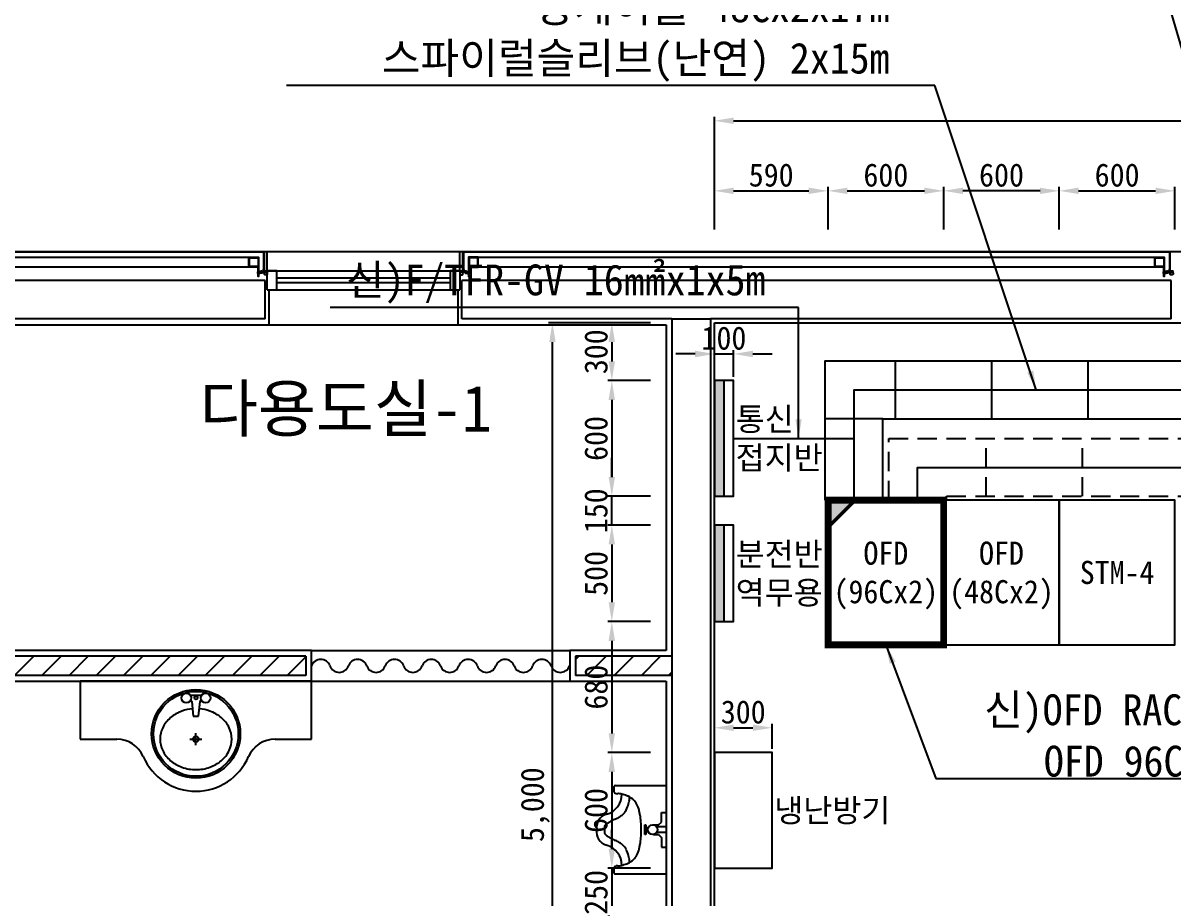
# Model space of a CAD drawing. Header units: millimetres. Extents: x 325100 to 356940, y -263436 to -238439.
# Drawn here: x 336943 to 342910, y -251945 to -247405 of the extents above; entities that cross this region are included whole.
import ezdxf
from ezdxf.enums import TextEntityAlignment as Align

# ---------------------------------------------------------------- set-up
doc = ezdxf.new("R2010")
doc.units = ezdxf.units.MM
doc.linetypes.add('HIDDEN2', pattern=[0.1875, 0.125, -0.0625])
for name, color, linetype in [('TT-BASE', 253, 'Continuous'), ('TT-CABL', 4, 'Continuous'), ('TT-TRAY', 4, 'Continuous'), ('TZ-BASE', 253, 'Continuous'), ('TZ-DIMS', 1, 'Continuous'), ('TZ-LEAL', 1, 'Continuous'), ('TZ-LEAT', 3, 'Continuous'), ('TZ-LINE', 4, 'Continuous'), ('TZ-TEXT', 3, 'Continuous')]:
    doc.layers.add(name, color=color, linetype=linetype)
doc.styles.get("Standard").update_dxf_attribs({"font": 'GulimChe.ttf'})
doc.linetypes.add('BATTINB', pattern='A,0,-0.0025,[134,GulimChe.ttf,S=0.0025,R=0,X=-0.0025,Y=0.01],-0.005,[134,GulimChe.ttf,S=0.0025,R=180,X=0.0025,Y=0.01],-0.0025', length=0.01)
doc.dimstyles.new('D40', dxfattribs={"dimscale": 40, "dimtxt": 3, "dimasz": 2.5, "dimexe": 0.5, "dimexo": 0.5, "dimgap": 0.5, "dimtad": 1, "dimdec": 0, "dimzin": 1, "dimdsep": 46, "dimlunit": 6, "dimtxsty": 'Standard', "dimcen": 1, "dimclrd": 1, "dimclre": 1, "dimclrt": 3, "dimadec": 0, "dimazin": 0, "dimtfac": 1, "dimtdec": 0, "dimtix": 1, "dimtmove": 2, "dimatfit": 3, "dimfxl": 0, "dimtvp": 2, "dimlwd": -1, "dimlwe": -1, "dimarcsym": 0})

# ---------------------------------------------------------------- blocks, each defined once
blk = doc.blocks.new('*D27')
at = {"layer": 'DEFPOINTS', "color": 0}
for p in [(341120.4, -248276.2), (340530.4, -248496.2), (341120.4, -248496.2)]:
    blk.add_point(p, dxfattribs=at)
at = {"layer": 'TZ-DIMS', "color": 1}
for p, q in [((340530.4, -248476.2), (340530.4, -248256.2)), ((340630.4, -248276.2), (341020.4, -248276.2)), ((341120.4, -248476.2), (341120.4, -248256.2))]:
    blk.add_line(p, q, dxfattribs=at)
for points in [[(340630.4, -248259.6), (340630.4, -248292.9), (340530.4, -248276.2)], [(341020.4, -248259.6), (341020.4, -248292.9), (341120.4, -248276.2)]]:
    blk.add_solid(points, dxfattribs=at)
at = {"layer": 'TZ-DIMS', "color": 3, "insert": (340825.4, -248194.9), "char_height": 120, "attachment_point": 5}
blk.add_mtext('590', dxfattribs=at)
blk = doc.blocks.new('*D28')
at = {"layer": 'DEFPOINTS', "color": 0}
for p in [(341720.4, -248276.2), (341120.4, -248496.2), (341720.4, -248496.2)]:
    blk.add_point(p, dxfattribs=at)
at = {"layer": 'TZ-DIMS', "color": 1}
for p, q in [((341120.4, -248476.2), (341120.4, -248256.2)), ((341220.4, -248276.2), (341620.4, -248276.2)), ((341720.4, -248476.2), (341720.4, -248256.2))]:
    blk.add_line(p, q, dxfattribs=at)
for points in [[(341220.4, -248259.6), (341220.4, -248292.9), (341120.4, -248276.2)], [(341620.4, -248259.6), (341620.4, -248292.9), (341720.4, -248276.2)]]:
    blk.add_solid(points, dxfattribs=at)
at = {"layer": 'TZ-DIMS', "color": 3, "insert": (341420.4, -248194.9), "char_height": 120, "attachment_point": 5}
blk.add_mtext('600', dxfattribs=at)
blk = doc.blocks.new('*D29')
at = {"layer": 'DEFPOINTS', "color": 0}
for p in [(341720.4, -248276.2), (341720.4, -248496.2), (342320.4, -248496.2)]:
    blk.add_point(p, dxfattribs=at)
at = {"layer": 'TZ-DIMS', "color": 1}
for p, q in [((341720.4, -248476.2), (341720.4, -248256.2)), ((342220.4, -248276.2), (341820.4, -248276.2)), ((342320.4, -248476.2), (342320.4, -248256.2))]:
    blk.add_line(p, q, dxfattribs=at)
for points in [[(341820.4, -248259.6), (341820.4, -248292.9), (341720.4, -248276.2)], [(342220.4, -248259.6), (342220.4, -248292.9), (342320.4, -248276.2)]]:
    blk.add_solid(points, dxfattribs=at)
at = {"layer": 'TZ-DIMS', "color": 3, "insert": (342020.4, -248194.9), "char_height": 120, "attachment_point": 5}
blk.add_mtext('600', dxfattribs=at)
blk = doc.blocks.new('*D30')
at = {"layer": 'DEFPOINTS', "color": 0}
for p in [(342920.4, -248276.2), (342320.4, -248496.2), (342920.4, -248496.2)]:
    blk.add_point(p, dxfattribs=at)
at = {"layer": 'TZ-DIMS', "color": 1}
for p, q in [((342320.4, -248476.2), (342320.4, -248256.2)), ((342420.4, -248276.2), (342820.4, -248276.2)), ((342920.4, -248476.2), (342920.4, -248256.2))]:
    blk.add_line(p, q, dxfattribs=at)
for points in [[(342420.4, -248259.6), (342420.4, -248292.9), (342320.4, -248276.2)], [(342820.4, -248259.6), (342820.4, -248292.9), (342920.4, -248276.2)]]:
    blk.add_solid(points, dxfattribs=at)
at = {"layer": 'TZ-DIMS', "color": 3, "insert": (342620.4, -248194.9), "char_height": 120, "attachment_point": 5}
blk.add_mtext('600', dxfattribs=at)
blk = doc.blocks.new('*D36')
at = {"layer": 'DEFPOINTS', "color": 0}
for p in [(347090.4, -247912.8), (340530.4, -248496.2), (347090.4, -248496.2)]:
    blk.add_point(p, dxfattribs=at)
at = {"layer": 'TZ-DIMS', "color": 1}
for p, q in [((340530.4, -248476.2), (340530.4, -247892.8)), ((340630.4, -247912.8), (346990.4, -247912.8)), ((347090.4, -248476.2), (347090.4, -247892.8))]:
    blk.add_line(p, q, dxfattribs=at)
for points in [[(340630.4, -247896.1), (340630.4, -247929.4), (340530.4, -247912.8)], [(346990.4, -247896.1), (346990.4, -247929.4), (347090.4, -247912.8)]]:
    blk.add_solid(points, dxfattribs=at)
at = {"layer": 'TZ-DIMS', "color": 3, "insert": (343810.4, -247823.9), "char_height": 120, "attachment_point": 5}
blk.add_mtext('6,560', dxfattribs=at)
blk = doc.blocks.new('*D39')
at = {"layer": 'DEFPOINTS', "color": 0}
for p in [(340218.4, -248960.9), (339998.4, -249260.9), (340218.4, -249260.9)]:
    blk.add_point(p, dxfattribs=at)
at = {"layer": 'TZ-DIMS', "color": 1}
for p, q in [((340198.4, -248960.9), (339978.4, -248960.9)), ((339998.4, -249060.9), (339998.4, -249160.9)), ((340198.4, -249260.9), (339978.4, -249260.9))]:
    blk.add_line(p, q, dxfattribs=at)
for points in [[(339981.7, -249060.9), (340015, -249060.9), (339998.4, -248960.9)], [(339981.7, -249160.9), (340015, -249160.9), (339998.4, -249260.9)]]:
    blk.add_solid(points, dxfattribs=at)
at = {"layer": 'TZ-DIMS', "color": 3, "insert": (339917, -249110.9), "char_height": 120, "attachment_point": 5, "rotation": 90}
blk.add_mtext('300', dxfattribs=at)
blk = doc.blocks.new('*D40')
at = {"layer": 'DEFPOINTS', "color": 0}
for p in [(340218.4, -249260.9), (339998.4, -249860.9), (340218.4, -249860.9)]:
    blk.add_point(p, dxfattribs=at)
at = {"layer": 'TZ-DIMS', "color": 1}
for p, q in [((340198.4, -249260.9), (339978.4, -249260.9)), ((339998.4, -249360.9), (339998.4, -249760.9)), ((340198.4, -249860.9), (339978.4, -249860.9))]:
    blk.add_line(p, q, dxfattribs=at)
for points in [[(339981.7, -249360.9), (340015, -249360.9), (339998.4, -249260.9)], [(339981.7, -249760.9), (340015, -249760.9), (339998.4, -249860.9)]]:
    blk.add_solid(points, dxfattribs=at)
at = {"layer": 'TZ-DIMS', "color": 3, "insert": (339917, -249560.9), "char_height": 120, "attachment_point": 5, "rotation": 90}
blk.add_mtext('600', dxfattribs=at)
blk = doc.blocks.new('*D41')
at = {"layer": 'DEFPOINTS', "color": 0}
for p in [(340218.4, -250010.9), (339998.4, -250510.9), (340218.4, -250510.9)]:
    blk.add_point(p, dxfattribs=at)
at = {"layer": 'TZ-DIMS', "color": 1}
for p, q in [((340198.4, -250010.9), (339978.4, -250010.9)), ((339998.4, -250110.9), (339998.4, -250410.9)), ((340198.4, -250510.9), (339978.4, -250510.9))]:
    blk.add_line(p, q, dxfattribs=at)
for points in [[(339981.7, -250110.9), (340015, -250110.9), (339998.4, -250010.9)], [(339981.7, -250410.9), (340015, -250410.9), (339998.4, -250510.9)]]:
    blk.add_solid(points, dxfattribs=at)
at = {"layer": 'TZ-DIMS', "color": 3, "insert": (339917, -250260.9), "char_height": 120, "attachment_point": 5, "rotation": 90}
blk.add_mtext('500', dxfattribs=at)
blk = doc.blocks.new('*D42')
at = {"layer": 'DEFPOINTS', "color": 0}
for p in [(340218.4, -250510.9), (339998.4, -251190.9), (340218.4, -251190.9)]:
    blk.add_point(p, dxfattribs=at)
at = {"layer": 'TZ-DIMS', "color": 1}
for p, q in [((340198.4, -250510.9), (339978.4, -250510.9)), ((339998.4, -250610.9), (339998.4, -251090.9)), ((340198.4, -251190.9), (339978.4, -251190.9))]:
    blk.add_line(p, q, dxfattribs=at)
for points in [[(339981.7, -250610.9), (340015, -250610.9), (339998.4, -250510.9)], [(339981.7, -251090.9), (340015, -251090.9), (339998.4, -251190.9)]]:
    blk.add_solid(points, dxfattribs=at)
at = {"layer": 'TZ-DIMS', "color": 3, "insert": (339917, -250850.9), "char_height": 120, "attachment_point": 5, "rotation": 90}
blk.add_mtext('680', dxfattribs=at)
blk = doc.blocks.new('*D43')
at = {"layer": 'DEFPOINTS', "color": 0}
for p in [(340218.4, -251190.9), (339998.4, -251790.9), (340218.4, -251790.9)]:
    blk.add_point(p, dxfattribs=at)
at = {"layer": 'TZ-DIMS', "color": 1}
for p, q in [((340198.4, -251190.9), (339978.4, -251190.9)), ((339998.4, -251290.9), (339998.4, -251690.9)), ((340198.4, -251790.9), (339978.4, -251790.9))]:
    blk.add_line(p, q, dxfattribs=at)
for points in [[(339981.7, -251290.9), (340015, -251290.9), (339998.4, -251190.9)], [(339981.7, -251690.9), (340015, -251690.9), (339998.4, -251790.9)]]:
    blk.add_solid(points, dxfattribs=at)
at = {"layer": 'TZ-DIMS', "color": 3, "insert": (339917, -251490.9), "char_height": 120, "attachment_point": 5, "rotation": 90}
blk.add_mtext('600', dxfattribs=at)
blk = doc.blocks.new('*D44')
at = {"layer": 'DEFPOINTS', "color": 0}
for p in [(340218.4, -251790.9), (339998.4, -252040.9), (340218.4, -252040.9)]:
    blk.add_point(p, dxfattribs=at)
at = {"layer": 'TZ-DIMS', "color": 1}
for p, q in [((339998.4, -251690.9), (339998.4, -251590.9)), ((340198.4, -251790.9), (339978.4, -251790.9)), ((339998.4, -251790.9), (339998.4, -252040.9)), ((340198.4, -252040.9), (339978.4, -252040.9)), ((339998.4, -252140.9), (339998.4, -252240.9))]:
    blk.add_line(p, q, dxfattribs=at)
for points in [[(339981.7, -251690.9), (340015, -251690.9), (339998.4, -251790.9)], [(339981.7, -252140.9), (340015, -252140.9), (339998.4, -252040.9)]]:
    blk.add_solid(points, dxfattribs=at)
at = {"layer": 'TZ-DIMS', "color": 3, "insert": (339917, -251915.9), "char_height": 120, "attachment_point": 5, "rotation": 90}
blk.add_mtext('250', dxfattribs=at)
blk = doc.blocks.new('*D47')
at = {"layer": 'DEFPOINTS', "color": 0}
for p in [(340630.4, -249122.5), (340530.4, -249260.9), (340630.4, -249260.9)]:
    blk.add_point(p, dxfattribs=at)
at = {"layer": 'TZ-DIMS', "color": 1}
for p, q in [((340430.4, -249122.5), (340330.4, -249122.5)), ((340530.4, -249240.9), (340530.4, -249102.5)), ((340530.4, -249122.5), (340630.4, -249122.5)), ((340630.4, -249240.9), (340630.4, -249102.5)), ((340730.4, -249122.5), (340830.4, -249122.5))]:
    blk.add_line(p, q, dxfattribs=at)
for points in [[(340430.4, -249105.8), (340430.4, -249139.2), (340530.4, -249122.5)], [(340730.4, -249105.8), (340730.4, -249139.2), (340630.4, -249122.5)]]:
    blk.add_solid(points, dxfattribs=at)
at = {"layer": 'TZ-DIMS', "color": 3, "insert": (340580.4, -249040.9), "char_height": 120, "attachment_point": 5}
blk.add_mtext('100', dxfattribs=at)
blk = doc.blocks.new('*D48')
at = {"layer": 'DEFPOINTS', "color": 0}
for p in [(340830.4, -251061.8), (340530.4, -251190.9), (340830.4, -251190.9)]:
    blk.add_point(p, dxfattribs=at)
at = {"layer": 'TZ-DIMS', "color": 1}
for p, q in [((340530.4, -251170.9), (340530.4, -251041.8)), ((340830.4, -251170.9), (340830.4, -251041.8)), ((340630.4, -251061.8), (340730.4, -251061.8))]:
    blk.add_line(p, q, dxfattribs=at)
for points in [[(340630.4, -251045.2), (340630.4, -251078.5), (340530.4, -251061.8)], [(340730.4, -251045.2), (340730.4, -251078.5), (340830.4, -251061.8)]]:
    blk.add_solid(points, dxfattribs=at)
at = {"layer": 'TZ-DIMS', "color": 3, "insert": (340680.4, -250980.5), "char_height": 120, "attachment_point": 5}
blk.add_mtext('300', dxfattribs=at)
blk = doc.blocks.new('*D49')
at = {"layer": 'DEFPOINTS', "color": 0}
for p in [(339690.3, -248960.9), (340218.4, -248960.9), (340218.4, -253960.9)]:
    blk.add_point(p, dxfattribs=at)
at = {"layer": 'TZ-DIMS', "color": 1}
for p, q in [((340198.4, -248960.9), (339670.3, -248960.9)), ((339690.3, -253860.9), (339690.3, -249060.9)), ((340198.4, -253960.9), (339670.3, -253960.9))]:
    blk.add_line(p, q, dxfattribs=at)
for points in [[(339673.7, -249060.9), (339707, -249060.9), (339690.3, -248960.9)], [(339673.7, -253860.9), (339707, -253860.9), (339690.3, -253960.9)]]:
    blk.add_solid(points, dxfattribs=at)
at = {"layer": 'TZ-DIMS', "color": 3, "insert": (339601.5, -251460.9), "char_height": 120, "attachment_point": 5, "rotation": 90}
blk.add_mtext('5,000', dxfattribs=at)
blk = doc.blocks.new('*D56')
at = {"layer": 'DEFPOINTS', "color": 0}
for p in [(339998.4, -249860.9), (340218.4, -249860.9), (340218.4, -250010.9)]:
    blk.add_point(p, dxfattribs=at)
at = {"layer": 'TZ-DIMS', "color": 1}
for p, q in [((339998.4, -249760.9), (339998.4, -249660.9)), ((340198.4, -249860.9), (339978.4, -249860.9)), ((339998.4, -250010.9), (339998.4, -249860.9)), ((340198.4, -250010.9), (339978.4, -250010.9)), ((339998.4, -250110.9), (339998.4, -250210.9))]:
    blk.add_line(p, q, dxfattribs=at)
for points in [[(339981.7, -249760.9), (340015, -249760.9), (339998.4, -249860.9)], [(339981.7, -250110.9), (340015, -250110.9), (339998.4, -250010.9)]]:
    blk.add_solid(points, dxfattribs=at)
at = {"layer": 'TZ-DIMS', "color": 3, "insert": (339916.8, -249935.9), "char_height": 120, "attachment_point": 5, "rotation": 90}
blk.add_mtext('150', dxfattribs=at)

msp = doc.modelspace()

# ---------------------------------------------------------------- hatches: boundary and pattern name
at = {"layer": 'TT-BASE'}
h = msp.add_hatch(color=256, dxfattribs=at)
h.dxf.hatch_style = 1
h.paths.add_polyline_path([(340580.4, -249260.9), (340530.4, -249260.9), (340530.4, -249860.9), (340580.4, -249860.9)])
h = msp.add_hatch(color=256, dxfattribs=at)
h.dxf.hatch_style = 1
h.paths.add_polyline_path([(340580.4, -250010.9), (340530.4, -250010.9), (340530.4, -250510.9), (340580.4, -250510.9)])
at = {"layer": 'TZ-LINE'}
h = msp.add_hatch(color=256, dxfattribs=at)
h.dxf.hatch_style = 1
h.paths.add_polyline_path([(341261.5, -249880.9), (341120.4, -249880.9), (341120.4, -250022)])

# ---------------------------------------------------------------- linework, layer by layer
at = {"layer": 'TT-BASE'}
for points in [[(340310.4, -248940.9), (340510.4, -248940.9)], [(340580.4, -249260.9), (340580.4, -249860.9)], [(340580.4, -250010.9), (340580.4, -250510.9)]]:
    msp.add_lwpolyline(points, dxfattribs=at)
for points in [[(340530.4, -249860.9), (340630.4, -249860.9), (340630.4, -249260.9), (340530.4, -249260.9)], [(341720.4, -250630.9), (342320.4, -250630.9), (342320.4, -249880.9), (341720.4, -249880.9)], [(342320.4, -250630.9), (342920.4, -250630.9), (342920.4, -249880.9), (342320.4, -249880.9)], [(340530.4, -250510.9), (340630.4, -250510.9), (340630.4, -250010.9), (340530.4, -250010.9)], [(340530.4, -251790.9), (340830.4, -251790.9), (340830.4, -251190.9), (340530.4, -251190.9)]]:
    msp.add_lwpolyline(points, close=True, dxfattribs=at)
at = {"layer": 'TT-CABL'}
for points in [[(341585.4, -249880.9), (341585.4, -249710.9), (346290.4, -249710.9), (346290.4, -248435.9)], [(341255.4, -249880.9), (341255.4, -249308.7), (345320.4, -249308.7), (345320.4, -248960.9)], [(340630.4, -249560.9), (341255.4, -249560.9)]]:
    msp.add_lwpolyline(points, dxfattribs=at)
at = {"layer": 'TT-TRAY'}
for points in [[(341105.4, -249880.9), (341105.4, -249158.7), (345170.4, -249158.7), (345170.4, -248960.9)], [(341405.4, -249880.9), (341405.4, -249458.7), (345470.4, -249458.7), (345470.4, -248960.9)], [(341470.4, -249458.7), (341470.4, -249158.7)], [(341970.4, -249458.7), (341970.4, -249158.7)], [(342470.4, -249458.7), (342470.4, -249158.7)], [(341405.4, -249458.7), (341105.4, -249458.7)]]:
    msp.add_lwpolyline(points, dxfattribs=at)
at = {"layer": 'TT-TRAY', "linetype": 'HIDDEN2', "ltscale": 800}
for points in [[(341435.4, -249880.9), (341435.4, -249560.9), (346140.4, -249560.9), (346140.4, -249410.9)], [(341735.4, -249880.9), (341735.4, -249860.9), (346440.4, -249860.9), (346440.4, -249410.9)], [(341940.4, -249860.9), (341940.4, -249560.9)], [(342440.4, -249860.9), (342440.4, -249560.9)]]:
    msp.add_lwpolyline(points, dxfattribs=at)
at = {"layer": 'TZ-BASE'}
for p, q in [((335310.4, -248590.9), (338195.4, -248590.9)), ((338191.4, -248594.9), (335314.4, -248594.9)), ((338191.4, -248594.9), (338191.4, -248696.6)), ((338195.4, -248700.1), (338195.4, -248590.9)), ((338195.4, -248590.9), (339225.4, -248590.9)), ((338210.4, -248690.6), (338210.4, -248590.9)), ((339210.4, -248690.6), (339210.4, -248590.9)), ((339225.4, -248590.9), (342895.4, -248590.9)), ((339225.4, -248700.1), (339225.4, -248590.9)), ((342891.4, -248594.9), (339229.4, -248594.9)), ((339229.4, -248594.9), (339229.4, -248696.6)), ((342891.4, -248594.9), (342891.4, -248696.6)), ((342895.4, -248700.1), (342895.4, -248590.9)), ((342895.4, -248590.9), (343925.4, -248590.9)), ((335390.4, -248620.6), (338115.4, -248620.6)), ((338210.4, -248690.6), (338210.4, -248640.9)), ((339210.4, -248690.6), (339210.4, -248640.9)), ((339290.4, -248620.6), (342815.4, -248620.6)), ((338115.4, -248672.9), (335390.4, -248672.9)), ((338176.8, -248704.3), (338156.2, -248700.7)), ((338191.4, -248696.6), (338172.9, -248696.6)), ((338172.9, -248696.6), (338172.9, -248700.6)), ((338172.9, -248700.6), (338194.9, -248700.6)), ((338175.9, -248700.6), (338176.9, -248702.1)), ((338176.9, -248702.1), (338183.9, -248702.1)), ((338178.4, -248700.6), (338178.4, -248695.1)), ((338180.4, -248689.8), (338180.4, -248704.3)), ((338182.4, -248700.6), (338182.4, -248695.1)), ((338183.9, -248702.1), (338184.9, -248700.6)), ((338196.8, -248691), (338195.4, -248692.5)), ((338195.4, -248691.2), (338202.8, -248698.6)), ((338198.5, -248691.5), (338195.4, -248694.6)), ((338200.3, -248691.8), (338195.4, -248696.7)), ((338202.3, -248691.9), (338195.4, -248698.8)), ((338195.4, -248693.3), (338200.6, -248698.6)), ((338195.4, -248695.4), (338198.5, -248698.6)), ((338195.4, -248697.6), (338196.8, -248699)), ((338195.4, -248699.7), (338195.8, -248700.1)), ((338195.5, -248700.9), (338195.4, -248701)), ((338197.5, -248691.2), (338204.9, -248698.6)), ((338204.5, -248691.8), (338197.7, -248698.7)), ((338206.9, -248691.5), (338199.9, -248698.6)), ((338200.2, -248691.7), (338207, -248698.6)), ((338209.8, -248690.8), (338202, -248698.6)), ((338202.4, -248691.9), (338210.4, -248699.8)), ((338210.4, -248692.3), (338204.1, -248698.6)), ((338204.5, -248691.8), (338210.4, -248697.7)), ((338210.4, -248694.5), (338206.3, -248698.6)), ((338206.4, -248691.6), (338210.4, -248695.6)), ((338208.2, -248691.3), (338210.4, -248693.5)), ((338210.4, -248696.6), (338208.3, -248698.7)), ((338210.4, -248698.7), (338209.6, -248699.5)), ((338209.8, -248690.8), (338210.4, -248691.3)), ((338210.4, -248700.8), (338210.3, -248700.9)), ((338210.4, -248690.6), (339210.4, -248690.6)), ((338260.4, -248690.6), (338210.4, -248690.6)), ((338210.4, -248790.6), (338210.4, -248690.6)), ((338260.4, -248790.6), (338260.4, -248690.6)), ((339210.4, -248690.6), (339160.4, -248690.6)), ((339160.4, -248690.6), (339160.4, -248790.6)), ((339210.4, -248690.6), (339210.4, -248790.6)), ((339211, -248690.8), (339210.4, -248691.3)), ((339212.6, -248691.3), (339210.4, -248693.5)), ((339214.4, -248691.6), (339210.4, -248695.6)), ((339216.3, -248691.8), (339210.4, -248697.7)), ((339218.3, -248691.9), (339210.4, -248699.8)), ((339210.4, -248692.3), (339216.6, -248698.6)), ((339210.4, -248694.5), (339214.5, -248698.6)), ((339210.4, -248696.6), (339212.5, -248698.7)), ((339210.4, -248698.7), (339211.2, -248699.5)), ((339210.4, -248700.8), (339210.5, -248700.9)), ((339211, -248690.8), (339218.8, -248698.6)), ((339213.8, -248691.5), (339220.9, -248698.6)), ((339220.6, -248691.7), (339213.8, -248698.6)), ((339223.2, -248691.2), (339215.9, -248698.6)), ((339216.3, -248691.8), (339223.1, -248698.7)), ((339225.4, -248691.2), (339218, -248698.6)), ((339218.4, -248691.9), (339225.4, -248698.8)), ((339225.4, -248693.3), (339220.1, -248698.6)), ((339220.4, -248691.8), (339225.4, -248696.7)), ((339222.2, -248691.5), (339225.4, -248694.6)), ((339225.4, -248695.4), (339222.3, -248698.6)), ((339225.4, -248697.6), (339223.9, -248699)), ((339224, -248691), (339225.4, -248692.5)), ((339225.4, -248699.7), (339225, -248700.1)), ((339225.3, -248700.9), (339225.4, -248701)), ((339247.9, -248700.6), (339225.9, -248700.6)), ((339229.4, -248696.6), (339247.9, -248696.6)), ((339236.9, -248702.1), (339235.9, -248700.6)), ((339243.9, -248702.1), (339236.9, -248702.1)), ((339238.4, -248700.6), (339238.4, -248695.1)), ((339240.4, -248689.8), (339240.4, -248704.3)), ((339242.4, -248700.6), (339242.4, -248695.1)), ((339244.9, -248700.6), (339243.9, -248702.1)), ((339243.9, -248704.3), (339264.6, -248700.7)), ((339247.9, -248696.6), (339247.9, -248700.6)), ((342815.4, -248672.9), (339290.4, -248672.9)), ((342876.8, -248704.3), (342856.2, -248700.7)), ((342891.4, -248696.6), (342872.9, -248696.6)), ((342872.9, -248696.6), (342872.9, -248700.6)), ((342872.9, -248700.6), (342894.9, -248700.6)), ((342875.9, -248700.6), (342876.9, -248702.1)), ((342876.9, -248702.1), (342883.9, -248702.1)), ((342878.4, -248700.6), (342878.4, -248695.1)), ((342880.4, -248689.8), (342880.4, -248704.3)), ((342882.4, -248700.6), (342882.4, -248695.1)), ((342883.9, -248702.1), (342884.9, -248700.6)), ((342896.8, -248691), (342895.4, -248692.5)), ((342895.4, -248691.2), (342902.8, -248698.6)), ((342898.5, -248691.5), (342895.4, -248694.6)), ((342900.3, -248691.8), (342895.4, -248696.7)), ((342902.3, -248691.9), (342895.4, -248698.8)), ((342895.4, -248693.3), (342900.6, -248698.6)), ((342895.4, -248695.4), (342898.5, -248698.6)), ((342895.4, -248697.6), (342896.8, -248699)), ((342895.4, -248699.7), (342895.8, -248700.1)), ((342895.5, -248700.9), (342895.4, -248701)), ((342897.5, -248691.2), (342904.9, -248698.6)), ((342904.5, -248691.8), (342897.7, -248698.7)), ((342906.9, -248691.5), (342899.9, -248698.6)), ((342900.2, -248691.7), (342907, -248698.6)), ((342909.8, -248690.8), (342902, -248698.6)), ((342902.4, -248691.9), (342910.4, -248699.8)), ((342910.4, -248692.3), (342904.1, -248698.6)), ((342904.5, -248691.8), (342910.4, -248697.7)), ((342910.4, -248694.5), (342906.3, -248698.6)), ((342906.4, -248691.6), (342910.4, -248695.6)), ((342908.2, -248691.3), (342910.4, -248693.5)), ((342910.4, -248696.6), (342908.3, -248698.7)), ((342910.4, -248698.7), (342909.6, -248699.5)), ((342909.8, -248690.8), (342910.4, -248691.3)), ((342910.4, -248700.8), (342910.3, -248700.9)), ((338200.4, -248740.9), (334910.4, -248740.9)), ((338200.4, -248940.9), (338200.4, -248740.9)), ((339160.4, -248728.6), (338260.4, -248728.6)), ((339160.4, -248752.6), (338260.4, -248752.6)), ((342900.4, -248740.9), (339220.4, -248740.9)), ((339220.4, -248940.9), (339220.4, -248740.9)), ((342900.4, -248940.9), (342900.4, -248740.9)), ((338210.4, -248790.6), (339210.4, -248790.6)), ((338210.4, -248790.6), (338260.4, -248790.6)), ((338220.4, -248970.9), (338220.4, -248790.6)), ((339160.4, -248790.6), (339210.4, -248790.6)), ((339200.4, -248970.9), (339200.4, -248790.6)), ((338200.4, -248940.9), (335310.4, -248940.9)), ((340310.4, -248940.9), (339220.4, -248940.9)), ((340310.4, -248940.9), (340310.4, -254180.9)), ((340510.4, -248940.9), (340510.4, -253980.9)), ((342900.4, -248940.9), (340510.4, -248940.9)), ((336490.4, -248970.9), (340280.4, -248970.9)), ((340280.4, -248970.9), (340280.4, -250660.9)), ((340530.4, -253960.9), (340530.4, -248960.9)), ((340530.4, -248960.9), (346690.4, -248960.9)), ((338440.4, -250660.9), (336490.4, -250660.9)), ((338440.4, -250820.9), (338440.4, -250660.9)), ((338440.4, -250660.9), (339780.4, -250660.9)), ((340280.4, -250660.9), (339780.4, -250660.9)), ((339780.4, -250660.9), (339780.4, -250820.9)), ((338410.4, -250690.9), (336460.4, -250690.9)), ((336899.2, -250790.9), (336999.2, -250690.9)), ((337040.6, -250790.9), (337140.6, -250690.9)), ((337182, -250790.9), (337282, -250690.9)), ((337323.4, -250790.9), (337423.4, -250690.9)), ((337464.8, -250790.9), (337564.8, -250690.9)), ((337606.3, -250790.9), (337706.3, -250690.9)), ((337747.7, -250790.9), (337847.7, -250690.9)), ((337889.1, -250790.9), (337989.1, -250690.9)), ((338030.5, -250790.9), (338130.5, -250690.9)), ((338171.9, -250790.9), (338271.9, -250690.9)), ((338313.4, -250790.9), (338410.4, -250693.9)), ((338410.4, -250690.9), (338410.4, -250790.9)), ((340310.4, -250690.9), (339810.4, -250690.9)), ((339810.4, -250690.9), (339810.4, -250790.9)), ((339810.4, -250708.1), (339827.6, -250690.9)), ((339869, -250790.9), (339969, -250690.9)), ((340010.4, -250790.9), (340110.4, -250690.9)), ((340151.8, -250790.9), (340251.8, -250690.9)), ((338410.4, -250790.9), (335310.4, -250790.9)), ((340310.4, -250790.9), (339810.4, -250790.9)), ((340293.3, -250790.9), (340310.4, -250773.8)), ((335340.4, -250820.9), (338440.4, -250820.9)), ((337240.4, -250820.9), (337240.4, -251120.9)), ((338440.4, -250820.9), (337240.4, -250820.9)), ((338440.4, -250820.9), (340280.4, -250820.9)), ((338440.4, -251120.9), (338440.4, -250820.9)), ((340280.4, -250820.9), (340280.4, -254050.9)), ((337811.1, -250893.4), (337869.7, -250893.4)), ((337811.1, -250921.4), (337814.2, -250921.4)), ((337866.6, -250921.4), (337869.7, -250921.4)), ((337819.2, -250926), (337826.4, -251002.4)), ((337854.4, -251002.4), (337861.6, -250926)), ((337826.4, -251002.4), (337854.4, -251002.4)), ((337839.8, -251151.9), (337839.8, -251089.9)), ((337240.4, -251120.9), (337429.6, -251120.9)), ((337809.4, -251120.8), (337871.4, -251120.8)), ((338251.2, -251120.9), (338440.4, -251120.9)), ((340010.4, -251375.9), (340010.4, -251365.9)), ((340010.4, -251395.9), (340010.4, -251375.9)), ((340015.4, -251360.9), (340145.4, -251360.9)), ((340145.4, -251360.9), (340280.4, -251360.9)), ((340280.4, -251360.9), (340280.4, -251820.9)), ((340255.4, -251500.9), (340280.4, -251500.9)), ((340255.4, -251550.9), (340255.4, -251500.9)), ((340170.4, -251565.9), (340175.4, -251565.9)), ((340170.4, -251615.9), (340170.4, -251565.9)), ((340175.4, -251565.9), (340175.4, -251615.9)), ((340185.4, -251580.9), (340175.4, -251580.9)), ((340215.4, -251565.9), (340240.4, -251565.9)), ((340280.4, -251575.9), (340230.4, -251575.9)), ((340240.4, -251565.9), (340255.4, -251550.9)), ((340175.4, -251615.9), (340170.4, -251615.9)), ((340185.4, -251600.9), (340175.4, -251600.9)), ((340215.4, -251615.9), (340240.4, -251615.9)), ((340280.4, -251605.9), (340230.4, -251605.9)), ((340240.4, -251615.9), (340255.4, -251630.9)), ((340255.4, -251630.9), (340255.4, -251680.9)), ((340255.4, -251680.9), (340280.4, -251680.9)), ((340010.4, -251805.9), (340010.4, -251785.9)), ((340010.4, -251815.9), (340010.4, -251805.9)), ((340145.4, -251820.9), (340015.4, -251820.9)), ((340280.4, -251820.9), (340145.4, -251820.9))]:
    msp.add_line(p, q, dxfattribs=at)
for points in [[(338115.4, -248670.6), (338115.4, -248620.6), (338165.4, -248620.6), (338165.4, -248670.6)], [(338117.7, -248668.3), (338117.7, -248622.9), (338163.1, -248622.9), (338163.1, -248668.3)], [(339305.4, -248670.6), (339305.4, -248620.6), (339255.4, -248620.6), (339255.4, -248670.6)], [(339303.1, -248668.3), (339303.1, -248622.9), (339257.7, -248622.9), (339257.7, -248668.3)], [(342815.4, -248670.6), (342815.4, -248620.6), (342865.4, -248620.6), (342865.4, -248670.6)], [(342817.7, -248668.3), (342817.7, -248622.9), (342863.1, -248622.9), (342863.1, -248668.3)], [(338165.4, -248695.1), (338165.4, -248706.6), (338166.9, -248706.6), (338166.9, -248696.6), (338191.4, -248696.6), (338191.4, -248685.1), (338189.9, -248685.1), (338189.9, -248695.1)], [(338169.3, -248697.9), (338168.3, -248697.8), (338166.6, -248707.6), (338167.6, -248707.8)], [(339255.4, -248695.1), (339255.4, -248706.6), (339253.9, -248706.6), (339253.9, -248696.6), (339229.4, -248696.6), (339229.4, -248685.1), (339230.9, -248685.1), (339230.9, -248695.1)], [(339251.4, -248697.9), (339252.4, -248697.8), (339254.2, -248707.6), (339253.2, -248707.8)], [(342865.4, -248695.1), (342865.4, -248706.6), (342866.9, -248706.6), (342866.9, -248696.6), (342891.4, -248696.6), (342891.4, -248685.1), (342889.9, -248685.1), (342889.9, -248695.1)], [(342869.3, -248697.9), (342868.3, -248697.8), (342866.6, -248707.6), (342867.6, -248707.8)]]:
    msp.add_lwpolyline(points, close=True, dxfattribs=at)
for points in [[(338115.4, -248670.6), (338163.4, -248670.6, -0.414214), (338165.4, -248672.6), (338165.4, -248720.6), (338163.1, -248720.6), (338163.1, -248673.9, 0.414214), (338162.1, -248672.9), (338115.4, -248672.9), (338115.4, -248670.6)], [(339305.4, -248670.6), (339257.4, -248670.6, 0.414214), (339255.4, -248672.6), (339255.4, -248720.6), (339257.7, -248720.6), (339257.7, -248673.9, -0.414214), (339258.7, -248672.9), (339305.4, -248672.9), (339305.4, -248670.6)], [(342815.4, -248670.6), (342863.4, -248670.6, -0.414214), (342865.4, -248672.6), (342865.4, -248720.6), (342863.1, -248720.6), (342863.1, -248673.9, 0.414214), (342862.1, -248672.9), (342815.4, -248672.9), (342815.4, -248670.6)]]:
    msp.add_lwpolyline(points, format="xyb", dxfattribs=at)
for points in [[(338171.5, -248702.9), (338170.5, -248702.7), (338170.3, -248703.7), (338171.3, -248703.9)], [(339249.3, -248702.9), (339250.3, -248702.7), (339250.4, -248703.7), (339249.4, -248703.9)], [(342871.5, -248702.9), (342870.5, -248702.7), (342870.3, -248703.7), (342871.3, -248703.9)]]:
    msp.add_lwpolyline(points, dxfattribs=at)
for points in [[(338207.4, -248711.6), (338198.4, -248711.6, -0.414214), (338195.4, -248708.6), (338195.4, -248701.6, -0.414214), (338198.4, -248698.6), (338207.4, -248698.6, -0.414214), (338210.4, -248701.6), (338210.4, -248708.6, -0.414214)], [(339213.4, -248711.6), (339222.4, -248711.6, 0.414214), (339225.4, -248708.6), (339225.4, -248701.6, 0.414214), (339222.4, -248698.6), (339213.4, -248698.6, 0.414214), (339210.4, -248701.6), (339210.4, -248708.6, 0.414214)], [(342907.4, -248711.6), (342898.4, -248711.6, -0.414214), (342895.4, -248708.6), (342895.4, -248701.6, -0.414214), (342898.4, -248698.6), (342907.4, -248698.6, -0.414214), (342910.4, -248701.6), (342910.4, -248708.6, -0.414214)]]:
    msp.add_lwpolyline(points, format="xyb", close=True, dxfattribs=at)
for centre, radius in [((337840.4, -251093.4), 230), ((337840.4, -251093.4), 220), ((337790.4, -250907.4), 25), ((337840.4, -250907.4), 8), ((337890.4, -250907.4), 25), ((337840.4, -251120.9), 15), ((340210.4, -251590.9), 25)]:
    msp.add_circle(centre, radius, dxfattribs=at)
for centre, radius, start, end in [((338167.4, -248702.7), 4.14, 274.87244, 65.12756), ((338180.4, -248696.5), 3.79, 22.5, 157.5), ((338180.4, -248701.9), 0.76, 189.21747, 350.78253), ((338194.9, -248700.1), 0.5, 270, 0), ((338202.9, -248670.1), 21.8, 249.88929, 290.11071), ((339217.9, -248670.1), 21.8, 249.88929, 290.11071), ((339225.9, -248700.1), 0.5, 180, 270), ((339240.4, -248696.5), 3.79, 22.5, 157.5), ((339240.4, -248701.9), 0.76, 189.21747, 350.78253), ((339253.4, -248702.7), 4.14, 114.87244, 265.12756), ((342867.4, -248702.7), 4.14, 274.87244, 65.12756), ((342880.4, -248696.5), 3.79, 22.5, 157.5), ((342880.4, -248701.9), 0.76, 189.21747, 350.78253), ((342894.9, -248700.1), 0.5, 270, 0), ((342902.9, -248670.1), 21.8, 249.88929, 290.11071), ((338488.2, -250758.1), 50.8, 19.74089, 160.25911), ((338583.8, -250723.8), 50.8, 199.74089, 340.25911), ((338679.4, -250758.1), 50.8, 19.74089, 160.25911), ((338775, -250723.8), 50.8, 199.74089, 340.25911), ((338870.6, -250758.1), 50.8, 19.74089, 160.25911), ((338966.2, -250723.8), 50.8, 199.74089, 340.25911), ((339061.8, -250758.1), 50.8, 19.74089, 160.25911), ((339157.3, -250723.8), 50.8, 199.74089, 340.25911), ((339252.9, -250758.1), 50.8, 19.74089, 160.25911), ((339348.5, -250723.8), 50.8, 199.74089, 340.25911), ((339444.1, -250758.1), 50.8, 19.74089, 160.25911), ((339539.7, -250723.8), 50.8, 199.74089, 340.25911), ((339635.3, -250758.1), 50.8, 19.74089, 160.25911), ((339730.9, -250723.8), 50.8, 199.74089, 340.25911), ((339826.5, -250758.1), 50.8, 155.27612, 160.25911), ((337814.2, -250926.4), 5, 5.39095, 90), ((337866.6, -250926.4), 5, 90, 174.60905), ((337830, -251151.8), 187.1, 109.38487, 130.34665), ((337840.4, -251181.3), 218.4, 94.63774, 109.38487), ((337840.4, -251181.3), 218.4, 70.61513, 85.36226), ((337850.8, -251151.8), 187.1, 49.65335, 70.61513), ((337814, -251133), 162.4, 130.34665, 154.00528), ((337866.8, -251133), 162.4, 25.99472, 49.65335), ((337789.3, -251120.9), 134.9, 154.00528, 180), ((337891.5, -251120.9), 134.9, 360, 25.99472), ((337429.6, -251270.9), 150, 23.3688, 90), ((337789.3, -251120.9), 134.9, 180, 205.99472), ((337891.5, -251120.9), 134.9, 334.00528, 360), ((338251.2, -251270.9), 150, 90, 156.6312), ((337840.4, -251093.4), 297.5, 203.36879, 336.6312), ((337814, -251108.9), 162.4, 205.99472, 229.65335), ((337866.8, -251108.9), 162.4, 310.34665, 334.00528), ((337830, -251090.1), 187.1, 229.65335, 250.61513), ((337840.4, -251060.5), 218.4, 250.61513, 270), ((337840.4, -251060.5), 218.4, 270, 289.38487), ((337850.8, -251090.1), 187.1, 289.38487, 310.34665), ((340015.4, -251365.9), 5, 135, 180), ((340012.7, -251395.9), 2.35, 180, 225), ((340026.4, -251382.3), 21.6, 225, 239.49098), ((340015.4, -251365.9), 5, 90, 135), ((340026.4, -251382.2), 21.7, 239.49098, 275.23771), ((339941.5, -251405.9), 108.9, 285.3921, 360), ((340033.8, -251463.4), 59.8, 73.92721, 95.23771), ((339954.9, -251737.3), 344.9, 69.44395, 73.92721), ((339761.6, -251351.1), 340.4, 336.03751, 342.05908), ((340034.5, -251525.1), 118.2, 61.78341, 69.44395), ((340006, -251430.2), 83.4, 342.05908, 351.8699), ((339906.8, -251416.1), 183.7, 351.8699, 358.47836), ((340056.3, -251484.5), 72.1, 53.1301, 61.78341), ((340026.2, -251524.6), 122.3, 46.48621, 53.1301), ((340045.5, -251504.3), 94.2, 28.61046, 46.48621), ((340016.4, -251520.1), 127.4, 13.25158, 28.61046), ((339988.9, -251578.1), 69.7, 105.3921, 190.59713), ((339978.6, -251426.7), 114.3, 299.77404, 309.80557), ((339984.2, -251433.4), 105.6, 309.80557, 320.24461), ((340027.1, -251469.1), 49.7, 320.24461, 336.03751), ((339949.3, -251535.9), 196.3, 11.30993, 13.25158), ((338597, -251806.4), 1575.4, 10.62458, 11.30993), ((339864.3, -251568.6), 285.9, 3.81407, 10.62458), ((340015.1, -251584.1), 55.1, 168.69007, 187.12502), ((339973.7, -251575.8), 12.9, 129.98705, 168.69007), ((340059.7, -251678.4), 146.8, 123.69007, 129.98705), ((340103.2, -251743.6), 225.1, 118.60556, 123.69007), ((340143.8, -251818.1), 310, 114.00611, 118.60556), ((339937.5, -251354.8), 197.2, 294.00611, 299.77404), ((339727.7, -251577.8), 422.9, 358.21474, 3.81407), ((339988.9, -251603.7), 69.7, 169.40287, 254.6079), ((340015.1, -251597.8), 55.1, 172.87498, 191.30993), ((339973.7, -251606.1), 12.9, 191.30993, 230.01295), ((340059.7, -251503.4), 146.8, 230.01295, 236.30993), ((340103.2, -251438.3), 225.1, 236.30993, 241.39444), ((340143.8, -251363.8), 310, 241.39444, 245.99389), ((339864.3, -251613.2), 285.9, 349.37542, 356.18593), ((339727.7, -251604.1), 422.9, 356.18593, 1.78526), ((339941.5, -251775.9), 108.9, 360, 74.6079), ((339937.5, -251827.1), 197.2, 60.22596, 65.99389), ((339978.6, -251755.2), 114.3, 50.19443, 60.22596), ((339984.2, -251748.5), 105.6, 39.75539, 50.19443), ((340027.1, -251712.7), 49.7, 23.96249, 39.75539), ((339761.6, -251830.8), 340.4, 17.94092, 23.96249), ((340016.4, -251661.7), 127.4, 331.38954, 346.74842), ((339949.3, -251645.9), 196.3, 346.74842, 348.69007), ((338597, -251375.5), 1575.4, 348.69007, 349.37542), ((340006, -251751.6), 83.4, 8.1301, 17.94092), ((339906.8, -251765.8), 183.7, 1.52164, 8.1301), ((340056.3, -251697.4), 72.1, 298.21659, 306.8699), ((340026.2, -251657.3), 122.3, 306.8699, 313.51379), ((340045.5, -251677.6), 94.2, 313.51379, 331.38954), ((340012.7, -251785.9), 2.35, 135, 180), ((340015.4, -251815.9), 5, 180, 225), ((340026.4, -251799.6), 21.6, 120.50902, 135), ((340015.4, -251815.9), 5, 225, 270), ((340026.4, -251799.6), 21.7, 84.76229, 120.50902), ((340033.8, -251718.5), 59.8, 264.76229, 286.07279), ((339954.9, -251444.5), 344.9, 286.07279, 290.55605), ((340034.5, -251656.7), 118.2, 290.55605, 298.21659)]:
    msp.add_arc(centre, radius, start, end, dxfattribs=at)
at = {"layer": 'TZ-LINE', "const_width": 36}
msp.add_lwpolyline([(341120.4, -250630.9), (341720.4, -250630.9), (341720.4, -249880.9), (341120.4, -249880.9)], close=True, dxfattribs=at)
at = {"layer": 'TZ-LINE', "const_width": 18}
msp.add_lwpolyline([(341120.4, -250022), (341261.5, -249880.9)], dxfattribs=at)

# ---------------------------------------------------------------- texts
at = {"layer": 'TZ-BASE', "linetype": 'BATTINB'}
msp.add_text('다용도실-1', height=240, dxfattribs=at).set_placement((338618.1, -249525.4), align=Align.CENTER)
at = {"layer": 'TZ-LEAT', "char_height": 160}
for s, insert, attachment_point in [('{\\C6;신)케이블트레이(W300xH100) 5m\\P광케이블 48Cx2x17m\\P\\pt320;  스파이럴슬리브(난연) 2x15m}', (341439.5, -247710.4), 9), ('{\\C6;신)F/TFR-GV 16㎟x1x5m}', (340795.4, -248861), 9), ('{\\C6;신)OFD RACK(H=2.2m)x1\\P   OFD 96Cx2}', (341930.1, -251317.7), 7)]:
    msp.add_mtext(s, dxfattribs=dict(at, insert=insert, attachment_point=attachment_point))
at = {"layer": 'TZ-TEXT'}
for s, p in [('통신', (340641.2, -249460.9)), ('접지반', (340641.2, -249660.9)), ('분전반', (340641.2, -250160.9)), ('역무용', (340641.2, -250360.9)), ('냉난방기', (340841.2, -251490.9))]:
    msp.add_text(s, height=120, dxfattribs=at).set_placement(p, align=Align.MIDDLE_LEFT)
for s, p in [('OFD', (341420.4, -250155.9)), ('OFD', (342020.4, -250155.9)), ('STM-4', (342620.4, -250255.9)), ('(96Cx2)', (341420.4, -250355.9)), ('(48Cx2)', (342020.4, -250355.9))]:
    msp.add_text(s, height=120, dxfattribs=at).set_placement(p, align=Align.MIDDLE_CENTER)

# ---------------------------------------------------------------- dimensions: what is measured, and where the dimension line sits
at = {"layer": 'TZ-DIMS'}
for base, p1, p2, picture, middle in [((347090.4, -247912.8), (340530.4, -248496.2), (347090.4, -248496.2), '*D36', (343810.4, -247823.9)), ((341120.4, -248276.2), (340530.4, -248496.2), (341120.4, -248496.2), '*D27', (340825.4, -248194.9)), ((341720.4, -248276.2), (341120.4, -248496.2), (341720.4, -248496.2), '*D28', (341420.4, -248194.9)), ((342920.4, -248276.2), (342320.4, -248496.2), (342920.4, -248496.2), '*D30', (342620.4, -248194.9)), ((340630.4, -249122.5), (340530.4, -249260.9), (340630.4, -249260.9), '*D47', (340580.4, -249040.9)), ((340830.4, -251061.8), (340530.4, -251190.9), (340830.4, -251190.9), '*D48', (340680.4, -250980.5))]:
    dim = msp.add_linear_dim(base=base, p1=p1, p2=p2, dimstyle='D40', dxfattribs=at)
    dim.commit()
    dim.dimension.update_dxf_attribs({"geometry": picture, "text_midpoint": middle})
for base, p1, p2, angle, picture, middle in [((341720.4, -248276.2), (342320.4, -248496.2), (341720.4, -248496.2), 180, '*D29', (342020.4, -248194.9)), ((339690.3, -248960.9), (340218.4, -253960.9), (340218.4, -248960.9), 90, '*D49', (339601.5, -251460.9)), ((339998.4, -249260.9), (340218.4, -248960.9), (340218.4, -249260.9), 90, '*D39', (339917, -249110.9)), ((339998.4, -249860.9), (340218.4, -249260.9), (340218.4, -249860.9), 90, '*D40', (339917, -249560.9)), ((339998.4, -249860.9), (340218.4, -250010.9), (340218.4, -249860.9), 90, '*D56', (339916.8, -249935.9)), ((339998.4, -250510.9), (340218.4, -250010.9), (340218.4, -250510.9), 90, '*D41', (339917, -250260.9)), ((339998.4, -251190.9), (340218.4, -250510.9), (340218.4, -251190.9), 90, '*D42', (339917, -250850.9)), ((339998.4, -251790.9), (340218.4, -251190.9), (340218.4, -251790.9), 90, '*D43', (339917, -251490.9)), ((339998.4, -252040.9), (340218.4, -251790.9), (340218.4, -252040.9), 90, '*D44', (339917, -251915.9))]:
    dim = msp.add_linear_dim(base=base, p1=p1, p2=p2, angle=angle, dimstyle='D40', dxfattribs=at)
    dim.commit()
    dim.dimension.update_dxf_attribs({"geometry": picture, "text_midpoint": middle})

# ---------------------------------------------------------------- leaders
at = {"layer": 'TZ-LEAL', "annotation_type": 0, "has_hookline": 1}
for points, hookline_direction, text_width in [([(343592.5, -249710.9), (342723.8, -246746.1), (342493.4, -246746.1)], 1, 3041.3), ([(342201.2, -249308.7), (341675.1, -247730.4), (341459.5, -247730.4)], 1, 3129.6), ([(340967.5, -249560.9), (340967.5, -248881), (340815.4, -248881)], 1, 2258.1), ([(341420.4, -250630.9), (341679.7, -251324.4), (341910.1, -251324.4)], 0, 2233.2)]:
    msp.add_leader(points, dimstyle='D40', dxfattribs=dict(at, hookline_direction=hookline_direction, text_width=text_width))

doc.saveas('drawing.dxf')
